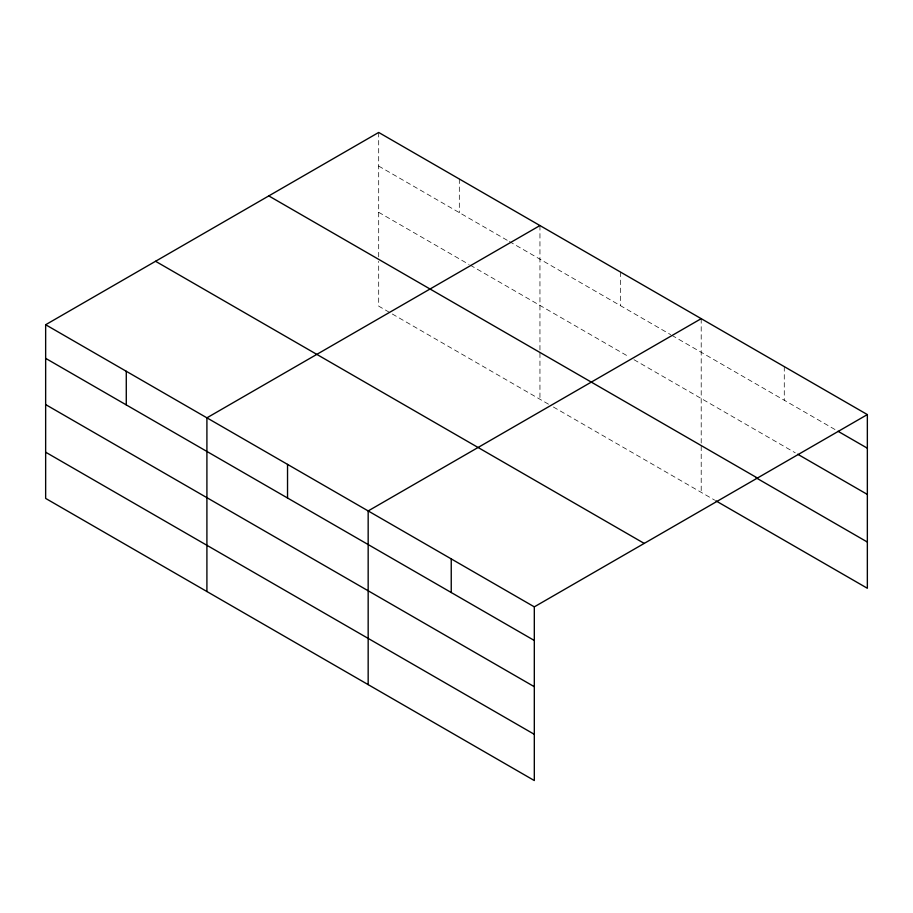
<?xml version="1.0" encoding="UTF-8"?>
<svg xmlns="http://www.w3.org/2000/svg" width="913" height="913" viewBox="0 0 913 913"><rect width="100%" height="100%" fill="white"/><g stroke="black" fill="none" stroke-linecap="round" stroke-linejoin="round"><path stroke-width="0.68" stroke-dasharray="4.57 3.42" d="M378.69 166.075L508.176 240.838M509.408 241.546L670.667 334.649M671.888 335.356L836.81 430.571M378.69 212.295L469.088 264.496M470.309 265.204L629.125 356.892M634.01 359.711L795.269 452.814M548.496 404.185L378.69 306.14L378.69 261.323M553.381 407.004L714.639 500.107M784.278 366.615L784.278 400.248M701.207 318.66L701.207 443.33M701.207 446.126L701.207 492.347M620.578 272.108L620.578 305.729M539.948 225.557L539.948 350.227M539.948 353.023L539.948 399.243M459.319 179.005L459.319 212.626M378.69 132.453L378.69 257.124"/><path stroke-width="1.37" d="M45.65 324.731L534.31 606.86L534.31 780.547L45.65 498.418L45.65 324.731L378.69 132.453L867.35 414.582L867.35 588.269L715.86 500.815M539.948 225.557L206.909 417.834L206.909 591.521M701.207 318.66L368.167 510.938L368.167 684.624M534.31 606.86L867.35 414.582M838.031 431.278L867.35 448.203M797.711 454.229L867.35 494.424M268.787 195.907L757.448 478.035M756.181 477.864L867.35 542.048M155.552 261.278L644.213 543.406M45.65 358.353L534.31 640.481M45.65 404.573L534.31 686.702M45.65 452.197L534.31 734.326M451.239 558.893L451.239 592.526M287.538 464.386L287.538 498.007M126.279 371.283L126.279 404.904"/></g></svg>
